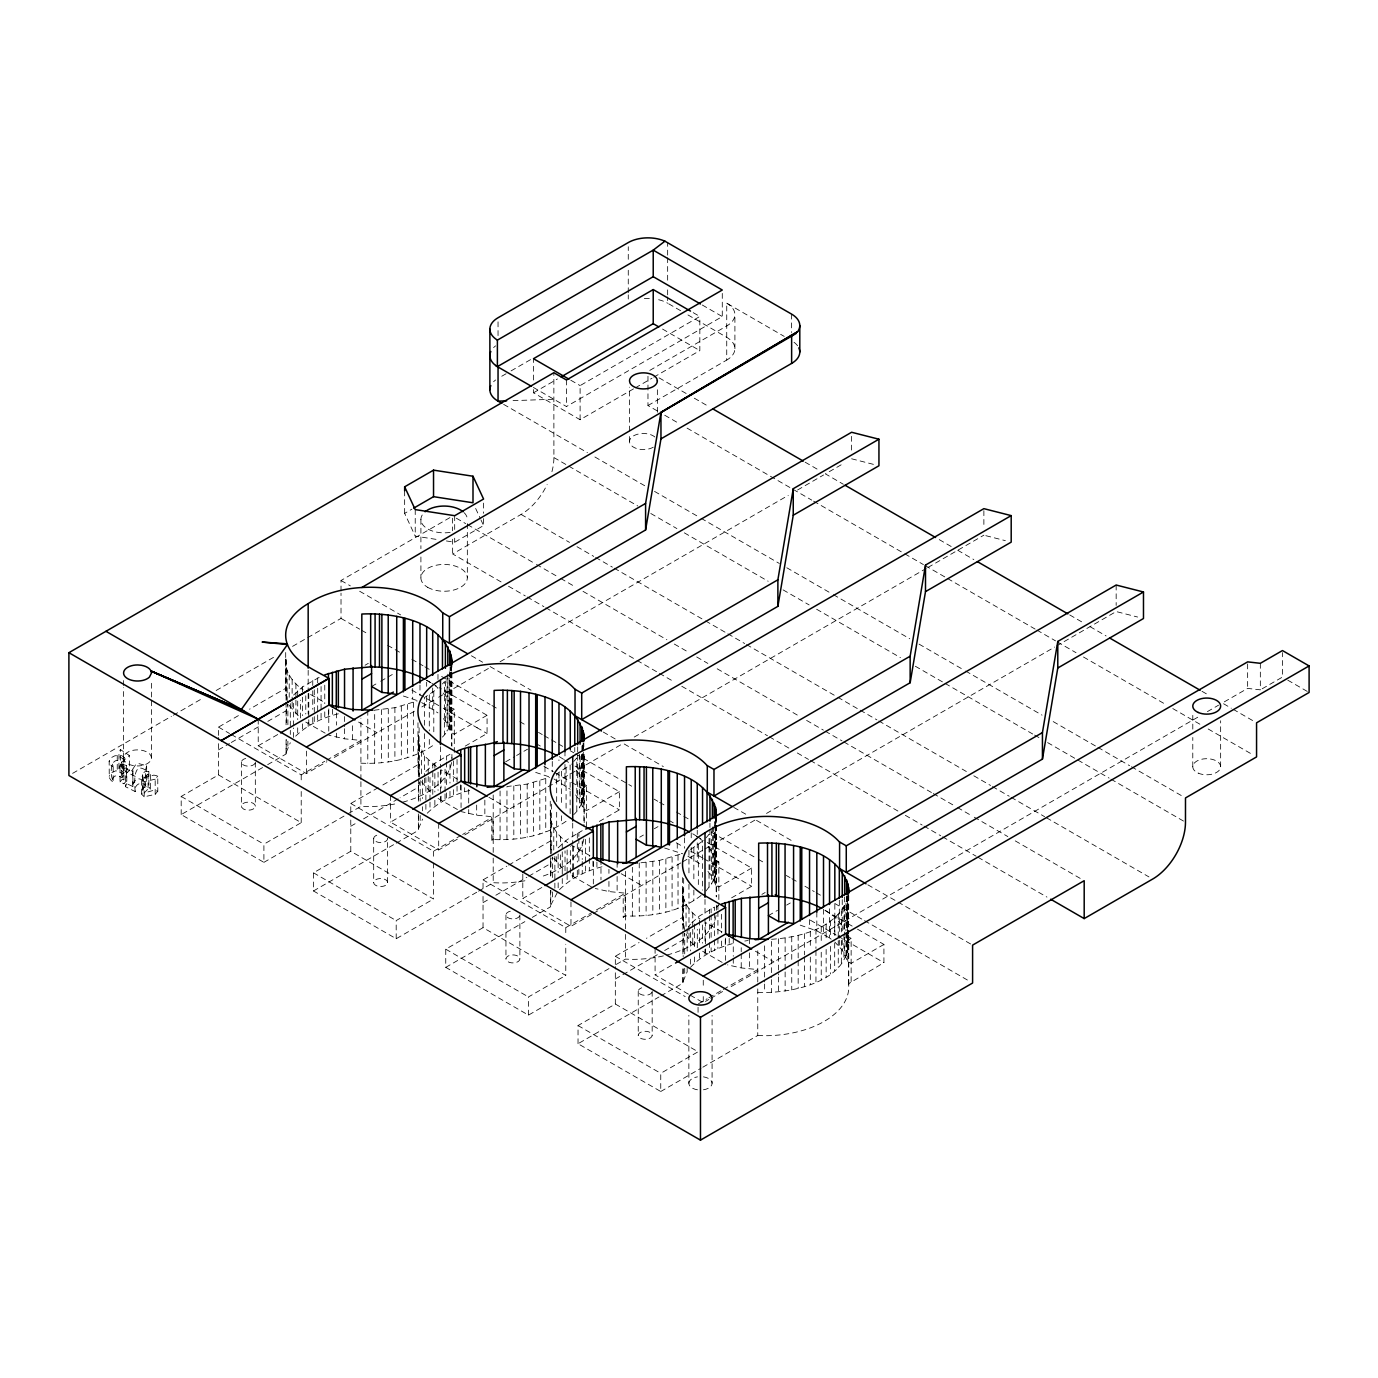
<?xml version="1.0" encoding="UTF-8"?>
<svg xmlns="http://www.w3.org/2000/svg" width="1378" height="1378" viewBox="0 0 1378 1378"><rect width="100%" height="100%" fill="white"/><g stroke="black" fill="none" stroke-linecap="round" stroke-linejoin="round"><path stroke-width="0.75" stroke-dasharray="5 3.75" d="M123.572 757.762L123.572 687.674M123.572 685.555L123.572 679.182M151.408 758.089A13.935 8.044 0 0 0 130.789 750.872A13.935 8.044 0 0 0 130.273 764.807A13.935 8.044 0 0 0 151.408 758.089L151.425 679.526M181.19 814.587L181.19 796.45L218.499 774.901L301.214 822.649L263.904 844.197L263.904 862.352L181.19 814.587L265.833 765.686M218.499 774.901L218.499 737.454M218.499 735.387L218.499 727.119L240.409 714.459M286.073 702.315L286.073 725.224M286.073 700.196L286.09 657.719C283.834 670.793 292.773 682.902 303.126 689.861M308.172 670.328L308.172 691.463M476.736 892.238L396.192 938.728L313.478 890.963L313.478 872.808L350.787 851.277L433.502 899.024L433.502 861.629M292.567 646.368L341.021 618.395L341.021 593.126M341.021 591.024L341.021 580.5L452.621 516.061M350.787 851.277L350.77 813.83M350.77 811.763L350.787 803.495L378.175 787.682M360.915 779.621L360.915 718.162M396.192 938.728L396.192 920.573L433.502 899.024M418.361 778.691L418.361 803.667M418.361 776.882L418.378 734.095L419.033 775.452M437.98 679.423L437.98 673.067M440.46 746.704L440.46 767.839M608.99 968.613L528.463 1015.121L445.749 967.356L445.749 949.184L483.041 927.652L565.772 975.4L565.772 944.257M483.041 927.652L483.041 896.423M483.041 888.155L483.041 879.887L506.794 866.176M465.213 746.118L487.071 733.509L487.071 715.303L439.272 687.708M566.082 821.271C545.033 835.946 518.438 840.666 493.203 839.546L491.791 840.356L491.791 817.602L462.646 834.431M491.791 840.356L492.997 839.512L492.997 816.775L476.667 815.173L461.062 811.59M528.463 1015.121L528.463 996.949L565.772 975.4M633.518 388.872L580.104 419.722L533.493 392.799L533.493 388.544M533.493 380.018L533.493 358.693M551.941 471.672A46.421 26.802 -60 0 0 553.904 457.565L553.853 372.715M564.98 755.954L564.98 751.716M572.714 823.097L572.714 844.232M578.037 1043.732L578.037 1025.559L615.329 1004.028L698.06 1051.776L660.751 1073.324L660.751 1091.497L578.037 1043.732L658.994 996.966M580.104 419.722L580.104 385.599L699.835 316.475L692.376 312.169M615.329 1004.028L615.329 966.598M615.329 964.531L615.329 956.263L639.082 942.552M599.327 821.443L619.359 809.885L619.359 791.678L571.56 764.084M701.04 895.493C679.871 912.047 651.76 917.025 625.474 915.922L623.201 917.231L623.201 894.494L565.772 927.635L483.041 879.887M623.201 917.231L625.13 915.905L625.13 893.151L608.938 891.566L595.244 888.483M628.265 299.043L628.265 294.858M628.265 292.756L628.265 267.659M628.265 259.305L628.265 246.748M629.505 441.528L629.505 433.174M629.505 431.073L629.505 387.166M657.272 410.92L647.97 405.545L647.97 375.712M657.358 412.263L657.358 387.166M680.594 310.687L667.658 303.212L667.658 296.942M667.658 294.858L667.658 288.57M667.658 280.216L667.658 257.204M667.658 255.119L667.658 242.562M682.92 931.459L682.92 956.418M682.92 929.34L682.92 886.864C680.68 899.937 689.62 912.047 699.972 919.005M697.457 1089.791A11.61 6.701 0 0 1 688.862 1083.315L688.862 1015.362M697.251 834.465L697.251 830.228M698.06 1012.33L698.06 1004.011L707.103 998.792M653.775 377.176L699.835 350.598L699.835 316.475M705.002 899.472L705.002 916.491M703.469 1089.791A11.61 6.701 0 0 0 712.081 1083.315L712.081 1015.362M647.97 405.545L726.74 360.071L726.74 303.212L784.203 336.387M734.905 348.703L734.905 314.58M731.597 897.836L751.63 886.278L751.63 868.071L703.831 840.477M702.849 1067.192L757.762 1035.481L757.762 984.03M757.762 981.963L757.762 949.321M829.539 908.722L829.539 937.936L833.501 941.019M834.827 904.33L834.827 935.8M757.762 1035.481L764.635 1035.739A84.334 48.695 0 0 0 848.572 983.72L883.918 962.654L883.918 944.43L854.498 927.446M1192.78 766.736L1192.797 737.471M1192.797 729.1L1192.797 712.374M1220.65 766.736L1220.65 720.746M120.041 765.961L123.951 768.614L126.587 765.565L122.177 764.187L120.041 765.961L120.041 781.929L123.951 783.772L126.587 780.723L126.587 765.565M120.041 781.929L122.177 779.345L126.587 780.723M123.142 773.919L124.123 772.558L118.939 768.735L118.973 752.905L120.368 749.563L129.377 755.471L129.377 770.629L121.729 777.364L117.44 775.676L114.667 776.124L112.583 778.501L113.203 782.015L111.222 780.568L109.258 777.674L109.172 761.121L111.308 757.624L114.77 755.833L117.251 755.523L123.142 758.744L123.142 773.919L115.959 770.767L111.308 772.782L109.172 776.296M118.939 768.735L120.368 764.738L120.368 749.563M144.19 796.794L141.538 794.038L142.881 792.212L142.812 773.454L144.862 771.697L148.858 771.422L150.34 774.005L150.34 789.163L147.549 789.491L144.173 792.953L153.888 790.266L157.781 791.179L157.781 776.021L153.888 775.108L144.173 777.795L144.19 796.794L155.18 794.383L157.781 791.179M142.692 789.801L143.57 787.785L146.499 786.425L148.858 786.58L150.34 789.163M132.908 786.562L132.719 769.251L135.63 764.687A5.994 3.462 0 0 1 139.075 763.688L146.654 765.72L146.654 780.878L145.517 785.408C141.159 780.344 133.477 785.374 135.233 791.575L125.381 786.666L125.381 771.491L126.793 768.528L132.908 771.387L132.908 786.562L126.793 783.686L126.793 768.528M125.381 786.666L126.793 783.686M135.233 791.575C134.631 786.373 132.271 760.501 145.517 770.233L145.517 785.408M286.745 699.077L286.073 688.104L249.539 709.188M287.881 724.725L287.881 704.158L286.073 710.807L267.814 721.366M267.676 764.635L286.073 754.007L286.331 739.779M418.24 772.248L418.361 764.48L380.001 786.631M419.653 782.118L418.361 787.183L400.102 797.741M396.278 843.129L418.361 830.383L418.619 816.155M552.423 877.493L552.423 856.927L550.632 863.575L550.632 877.993M532.235 917.404L550.632 906.758L550.89 890.481M683.591 928.221L682.92 917.248L646.385 938.332M684.711 953.869L684.711 933.302L682.92 939.951L664.661 950.51M660.837 995.898L682.92 983.134L683.178 968.923M132.719 784.426L135.63 779.862A5.994 3.462 0 0 1 139.075 778.846L146.654 780.878M112.41 779.259C109.672 772.645 111.05 754.886 121.729 762.206L121.729 777.364M450.606 670.208L451.536 666.263L451.726 671.034M442.441 737.075C454.843 725.19 454.671 704.244 442.476 692.342M573.713 814.639C586.873 802.788 587.441 781.068 574.764 768.717M715.148 822.976L716.095 819.032L716.095 823.269M705.967 891.015L711.634 883.763L715.148 876.063L716.474 868.14L715.526 860.199L718.851 862.008L718.851 905.191L716.284 907.344M771.525 939.296C800.825 937.333 839.65 927.618 848.383 895.407M757.762 992.298C791.575 994.296 857.03 980.361 846.953 934.026L846.953 959.002M145.517 770.233L146.654 765.72M286.331 752.112L290.31 742.708M418.619 828.488L422.598 819.083M550.89 904.881L558.159 890.998M683.178 981.257L687.157 971.852L687.157 965.668M123.142 758.744L124.123 757.4L118.939 753.577M141.538 794.038L141.538 778.88L142.692 774.625M688.242 927.17L690.43 924.19M155.18 794.383L155.18 779.207L157.781 776.021M144.173 777.795L147.549 774.315L150.34 774.005M442.441 683.97L444.508 681.593L444.508 734.698M573.713 761.534L576.796 757.969L576.796 811.074M705.967 837.927L709.05 834.362L709.05 887.449M293.6 695.046L302.574 686.864L321.074 676.271M338.351 713.804C321.746 717.869 305.434 725.655 293.6 738.246L293.6 727.963M425.888 771.422L434.862 763.24L449.969 754.3M427.249 813.209C438.979 801.462 454.637 794.09 470.639 790.18M558.142 847.814L567.133 839.633L582.239 830.676M559.52 889.602C571.233 877.855 586.907 870.465 602.909 866.573M691.808 922.778L699.421 916.008L714.527 907.051L714.527 911.168M690.447 967.373C702.263 954.799 718.575 947.013 735.197 942.948M121.729 762.206L129.377 755.471M424.39 725.224L424.39 697.612L437.842 688.569M556.678 801.6L556.678 773.988L570.13 764.945L570.13 818.032M690.585 849.451L702.384 841.338M360.915 763.171C386.15 764.29 412.745 759.571 433.794 744.895M457.289 839.202L438.686 849.95L390.508 822.132L409.077 811.366M591.42 914.51L570.974 926.326L522.796 898.508L543.225 886.674M688.432 994.141L655.084 974.883L673.653 964.135M501.764 376.246L509.205 371.957M511.066 370.889L531.529 359.072M533.493 392.799L557.435 378.984M533.389 387.442L566.444 406.527L722.279 316.561L722.279 290.017M649.796 370.389L726.74 325.966A27.853 16.088 0 0 0 726.74 303.212M435.999 539.349L415.226 536.128L404.65 513.357L411.884 509.188M635.361 387.821L651.949 378.244M446.386 540.951L454.688 542.243L483.575 525.552L483.575 515.355M72.621 773.351L171.406 716.319M173.283 715.234L203.1 698.026M216.139 690.499L273.929 657.134M501.075 581.929L452.639 553.956L521.091 514.425A46.421 26.802 -60 0 0 547.135 484.556M112.41 764.101C115.029 769.854 108.604 763.912 109.172 761.121M218.482 749.873L229.454 743.534M231.28 742.484L260.511 725.586M365.067 665.229L368.322 663.352M371.578 686.485L378.864 682.282M380.672 681.232L386.133 678.062M387.959 677.011L395.245 672.808M231.366 734.543L301.214 774.867L324.726 761.293M326.534 760.26L360.915 740.417L344.379 738.797L328.774 735.215M258.22 719.23L258.22 745.756L306.398 773.575L326.862 761.758M334.303 757.452L414.365 711.237M421.823 706.931L436.723 698.319M438.6 697.251L490.775 667.107M500.076 661.75L788.25 495.374M797.552 490L823.579 474.979M841.131 464.834L825.439 473.894L843.336 484.246M451.605 710.79L454.292 709.239L450.916 707.31M487.071 715.303L454.292 734.233L450.933 732.304L447.798 724.673L442.476 717.318M263.904 862.352L346.274 814.794M348.1 813.743L360.915 806.354L367.788 806.595A84.334 48.695 0 0 0 398.139 803.288M350.77 826.249L356.265 823.079M363.568 818.859L398.276 798.792M505.674 761.81L514.786 756.539M516.612 755.489L522.073 752.336M523.898 751.286L527.533 749.184M313.478 890.963L394.452 844.197M350.787 803.495L433.502 851.259L460.82 835.481M464.731 834.913L621.202 744.568M634.224 737.058L926.119 568.528M927.98 567.443L983.875 535.181M583.893 787.165L586.58 785.615L583.256 783.806M619.359 791.678L586.58 810.609L583.221 808.662L580.086 801.049L574.764 793.694M508.62 865.126L550.632 840.873L551.303 851.845M478.562 891.17L493.203 882.73L500.076 882.971A84.334 48.695 0 0 0 527.188 880.353M483.041 902.624L488.518 899.455M495.839 895.235L526.878 877.304M528.704 876.236L550.632 863.575L550.632 810.488C548.392 823.562 557.332 835.671 567.684 842.63M639.771 837.152L643.405 835.051M654.343 828.729L657.978 826.628M445.749 967.356L524.863 921.641M593.281 913.442L680.784 862.921M682.644 861.853L703.142 850.002M705.019 848.934L755.333 819.876M766.495 813.433L1054.687 647.057M1056.547 645.972L1116.163 611.556L1137.625 617.034M716.164 863.558L718.851 862.008L715.475 860.061L712.357 852.448L707.035 845.093M751.63 868.071L718.851 887.001L715.475 885.072L712.357 877.441L707.035 870.086M616.311 964.393L625.474 959.105L632.347 959.364A84.334 48.695 0 0 0 716.095 915.302M615.329 979L657.34 954.73M761.913 894.374L765.169 892.496M768.407 915.612L777.519 910.358M786.631 905.088L790.266 902.986M708.912 997.758L721.572 990.438M723.381 989.404L757.762 969.561L741.226 967.942L727.532 964.858M690.292 995.209L703.262 1002.702L708.843 999.481M710.703 998.395L723.708 990.885M731.15 986.596L1198.137 716.991M1207.421 711.616L1218.583 705.174M1260.336 663.318L1260.336 689.844L1247.641 688.397L1222.303 703.021L1231.312 708.24M1262.179 688.793L1282.453 677.08L1282.453 652.586M848.452 939.934L851.139 938.384L847.763 936.437M883.918 944.43L851.139 963.36L847.763 961.431L842.234 950.062L834.827 942.035M660.751 1091.497L701.023 1068.243M258.22 745.756L278.718 733.957M374.678 763.24L374.678 710.152L394.9 707.706L417.224 700.954M506.966 839.615L506.966 786.528L527.188 784.082L549.512 777.33M640.959 862.783L659.459 860.458L681.783 853.705M744.792 941.036L748.22 940.502M513.064 400.636L553.853 399.241M155.18 779.207L144.19 781.636L141.538 778.88M403.392 696.028L416.345 700.282M535.68 772.403L548.633 776.658M664.609 848.021L682.713 853.774M800.239 925.155L816.827 930.856L829.539 937.936M851.604 458.788L875.03 464.765M985.821 535.68L1005.337 540.658M135.233 776.417L125.381 771.491M421.651 702.573L437.98 712.908M553.939 778.949L570.268 789.284M687.88 856.169L702.539 865.677M476.771 727.567L487.071 733.509M310.584 694.495L325.139 702.78M457.427 779.156L441.063 769.82L441.063 788.044M570.337 844.507L593.332 857.633M721.986 931.924L705.622 922.588L705.622 946.875M305.778 722.089L325.139 733.13M438.066 798.465L457.427 809.523M591.524 886.95L570.337 874.858L570.337 846.54M702.625 951.233L725.62 964.359M702.298 305.02L722.279 316.561M687.966 314.942L726.74 337.334A27.853 16.088 0 0 1 726.74 360.071M1287.775 680.164L1309.1 692.479M662.542 329.066L699.835 350.598M659.08 377.865L686.899 393.919M694.305 398.19L709.136 406.751M805.131 462.181L819.893 470.708M939.262 539.625L952.181 547.083M957.727 550.27L973.833 559.589M1069.707 614.933L1082.626 622.391M1090.015 626.645L1106.121 635.964M1201.995 691.308L1209.384 695.563M1233.121 709.274L1254.755 721.762M664.713 415.226L679.612 423.821M687.054 428.11L811.745 500.111M813.606 501.179L902.935 552.767M904.795 553.835L923.415 564.584M925.275 565.652L945.756 577.468M947.616 578.553L1035.085 629.057M1036.945 630.125L1055.548 640.873M1057.408 641.941L1076.029 652.69M1083.47 656.996L1165.357 704.261M1172.799 708.568L1200.72 724.69M1208.161 728.979L1252.843 754.765M570.785 380.225L580.104 385.599M503.625 404.357L587.459 452.673M594.9 456.979L645.214 486.021M654.516 491.395L699.232 517.215M701.092 518.3L779.345 563.464M786.804 567.77L831.502 593.591M833.38 594.659L909.756 638.755M919.074 644.146L963.79 669.949M965.651 671.034L1042.026 715.13M1053.205 721.59L1096.061 746.325M1097.921 747.393L1129.598 765.686M1131.459 766.754L1183.616 796.88M553.922 457.565L566.961 465.092M568.821 466.177L637.756 505.967M650.795 513.494L676.874 528.566M684.332 532.855L768.166 581.258M783.066 589.87L809.144 604.925M816.603 609.231L900.437 657.633M915.336 666.246L943.293 682.368M945.153 683.454L1032.708 734.009M1034.585 735.077L1040.166 738.298M1047.625 742.604L1109.101 778.105M1110.961 779.173L1183.616 821.133M521.091 514.425L569.527 542.398M576.986 546.704L593.746 556.385M595.606 557.453L612.383 567.133M614.244 568.201L703.676 619.842M705.536 620.91L726.034 632.743M727.894 633.828L744.654 643.509M746.514 644.577L835.946 696.2M837.807 697.285L858.305 709.119M860.165 710.187L876.925 719.867M878.802 720.952L966.357 771.508M973.815 775.797L990.575 785.477M992.436 786.562L1009.213 796.243M1011.073 797.311L1044.61 816.672M1046.47 817.757L1148.942 876.908M456.359 518.214L465.661 523.588M467.538 524.656L534.595 563.378M536.473 564.463L558.813 577.365M560.691 578.45L575.591 587.045M583.032 591.351L666.883 639.754M674.324 644.06L689.241 652.655M696.682 656.961L707.861 663.421M717.18 668.795L799.154 716.129M806.612 720.418L823.372 730.099M825.233 731.184L842.01 740.864M843.87 741.932L931.425 792.488M933.285 793.573L955.643 806.474M957.503 807.542L972.42 816.155M974.28 817.223L1007.818 836.584M1015.259 840.89L1080.473 878.544M508.516 586.236L525.294 595.916M527.154 596.984L543.914 606.664M545.791 607.75L635.206 659.373M637.067 660.441L657.564 672.275M659.425 673.36L674.324 681.955M681.783 686.261L767.477 735.749M769.355 736.817L789.835 748.65M797.294 752.956L808.473 759.399M810.333 760.484L897.905 811.039M905.346 815.328L922.123 825.009M923.983 826.094L940.743 835.774M942.604 836.842L976.141 856.203M978.001 857.288L1046.935 897.078M341.021 580.5L350.339 585.874M359.658 591.248L400.636 614.915M471.431 655.79L482.61 662.232M490.068 666.539L531.047 690.206M603.288 732.062L615.88 739.331M624.2 743.982L663.335 766.581M733.751 807.422L747.169 814.984M756.488 820.358L793.745 841.872M867.847 884.831L896.217 901.023M898.077 902.108L970.732 944.051M341.021 618.395L359.658 629.16M361.518 630.228L368.977 634.535M387.597 645.283L400.636 652.81M411.815 659.27L422.994 665.729M424.855 666.797L430.453 670.035M441.632 676.477L490.068 704.451M491.929 705.519L499.387 709.825M519.868 721.659L527.326 725.965M538.505 732.407L542.226 734.56M544.086 735.645L549.684 738.866M551.544 739.934L562.724 746.394M570.182 750.7L573.903 752.853M575.763 753.921L631.658 786.201M654.016 799.102L657.737 801.255M659.597 802.323L665.195 805.562M676.374 812.004L681.955 815.242M683.815 816.31L689.413 819.531M711.771 832.45L756.488 858.253M758.348 859.338L763.929 862.559M786.287 875.478L790.007 877.614M791.885 878.699L797.466 881.92M804.924 886.226L814.243 891.6M816.103 892.686L821.684 895.907M834.723 903.434L862.68 919.574M864.54 920.642L968.872 980.878M426.405 680.284L430.091 682.403M431.917 683.471L437.446 686.657M536.645 743.931L540.314 746.049M564.222 759.846L569.734 763.033M668.898 820.323L674.428 823.493M696.476 836.239L701.988 839.426M825.095 910.479L852.672 926.395M411.764 690.034L441.46 707.172M443.32 708.24L477.236 727.825M543.983 766.375L553.181 771.68M555.024 772.731L569.734 781.223M571.56 782.291L619.359 809.885M676.254 842.768L683.609 847.005M690.964 851.242L701.988 857.616M703.831 858.683L751.63 886.278M810.385 920.194L836.119 935.059M837.962 936.11L883.918 962.654M358.59 722.072L377.09 732.751M488.932 797.328L509.378 809.127M621.202 873.721L641.648 885.52M755.351 951.165L773.936 961.896M218.499 727.119L229.523 733.492M615.329 956.263L685.193 996.587M181.19 796.45L263.904 844.197M313.478 872.808L396.192 920.573M445.749 949.184L528.463 996.949M578.037 1025.559L660.751 1073.324M129.377 770.629L120.368 764.738M825.026 910.152L834.827 917.059L844.645 928.824M692.738 833.776L697.251 836.584M563.481 759.261L558.951 756.453L558.951 760.622M426.663 680.077L431.193 682.885M418.24 741.898L424.424 755.954L438.066 768.114M699.886 838.634L702.539 840.683L702.384 890.171M435.345 685.882L437.98 687.915M683.97 899.472C682.885 916.559 680.663 937.006 697.32 947.478L697.32 929.254M553.767 858.149L565.032 871.103L565.032 850.863M421.496 781.757L432.778 794.71L432.778 764.359M289.208 705.381L300.49 718.334L300.49 700.127M475.651 508.465L480.061 517.956M480.939 519.868L483.575 525.552M132.719 769.251L132.908 771.387M851.139 981.567L851.139 938.384M586.58 826.783L586.58 785.615M454.292 752.44L454.292 709.239M1247.641 663.903L1247.641 688.397M1116.163 585.03L1116.163 605.424M983.875 510.687L983.875 527.016M851.604 436.344L851.604 450.623M848.762 895.666L848.555 927.79M848.762 936.024L848.762 987.699M848.452 895.338L848.383 933.629M848.452 935.696L848.452 983.117M847.952 894.839L847.952 928.824M847.952 930.942L847.952 937.316M847.763 896.096L847.814 928.083M847.763 930.081L847.763 961.431M847.436 899.352L847.436 931.201M847.436 933.319L847.436 952.439M846.953 895.803L846.953 929.771M846.505 896.561L846.505 930.546M846.505 932.665L846.505 957.641M845.954 903.245L845.954 930.839M845.954 932.975L845.989 956.608M844.645 896.975L844.645 935.076M844.645 937.143L844.645 953.8M843.922 907.034L843.922 932.527M843.922 934.646L843.922 960.139M842.234 899.61L842.234 931.339M842.234 939.658L842.234 950.062M841.338 910.737L841.338 931.976M841.338 940.468L841.338 963.825M839.323 900.247L839.323 938.125M839.323 940.209L839.323 946.445M838.255 914.303L838.255 967.39M834.689 917.714L834.689 934.697M834.689 943.189L834.689 970.801M830.624 920.935L830.624 937.918M830.624 946.428L830.624 974.022M826.145 923.966L826.145 940.95M826.145 949.442L826.145 977.054M823.51 909.222L823.51 934.198M821.236 926.757L821.236 943.758M821.236 952.25L821.236 979.861M816.827 912.133L816.827 930.856M815.948 929.323L815.948 948.443M815.948 950.562L815.948 982.411M810.316 931.631L810.316 948.615M810.316 957.107L810.316 984.719M809.541 919.626L809.541 927.945M804.373 933.647L804.373 954.885M804.373 957.021L804.373 986.751M798.172 935.404L798.172 958.761M798.172 960.879L798.172 988.491M791.747 936.833L791.747 960.208M791.747 968.7L791.747 989.938M791.627 314.132L791.627 332.511M785.133 937.97L785.133 969.836M785.133 971.955L785.133 991.075M778.381 938.797L778.381 974.901M778.381 977.019L778.381 991.884M771.525 941.415L771.525 977.519M771.525 979.637L771.525 992.384M764.635 945.842L764.635 981.946M764.635 984.064L764.635 992.556M749.408 938.694L749.408 944.757M749.408 952.853L749.408 969.044M741.226 947.702L741.226 951.75M741.226 953.765L741.226 967.942M733.268 938.039L733.268 956.246M733.268 958.278L733.268 966.374M729.203 938.418L729.203 944.602M725.62 938.056L725.62 960.311M725.276 939.607L725.276 945.773M721.607 914.286L721.607 932.803M721.607 941.019L721.607 947.186M717.921 905.415L717.921 909.532M717.921 911.581L717.921 936.265M717.921 938.332L717.921 948.615M716.474 815.053L716.474 823.544M716.474 825.663L716.474 896.923M716.474 905.157L716.474 911.323M716.371 817.309L716.267 823.803M716.371 825.801L716.371 866.142M716.164 825.336L716.164 896.458M715.837 819.342L715.837 823.596M715.837 825.715L715.837 861.818M715.475 819.721L715.475 885.072M715.148 825.095L715.148 876.063M714.665 821.546L714.665 830.038M714.665 832.157L714.665 882.643M714.527 913.235L714.527 937.918M714.527 939.968L714.527 950.252M714.217 832.932L714.217 881.283M713.666 826.852L713.701 880.249M712.357 826.972L712.357 877.441M711.634 830.658L711.634 883.763M711.134 908.705L711.134 912.804M711.134 914.871L711.134 939.555M711.134 947.771L711.134 951.888M709.946 823.234L709.946 827.472M709.946 829.608L709.946 873.704M709.601 909.618L709.601 913.735M709.601 915.784L709.601 940.468M709.601 942.535L709.601 952.818M705.622 948.891L705.622 952.939M705.002 918.558L705.002 941.174M705.002 949.408L705.002 955.574M703.262 980.24L703.262 988.405M703.262 996.57L703.262 1002.702M702.625 924.931L702.625 943.138M699.421 920.125L699.421 944.808M699.421 953.025L699.421 959.191M698.336 844.559L698.336 887.036M697.251 842.836L697.251 861.577M694.546 924.07L694.546 946.703M694.546 956.987L694.546 963.153M693.857 847.591L693.857 881.558M693.857 890.05L693.857 900.678M692.755 913.046L692.755 927.222M692.755 929.237L692.755 943.396M691.222 832.846L691.222 839.099M691.222 847.436L691.222 857.839M690.43 932.424L690.447 950.923M690.447 959.157L690.447 965.323M688.948 850.381L688.948 875.874M688.948 884.366L688.948 903.486M688.983 908.722L688.983 930.977M688.983 932.992L688.983 939.073M687.157 928.651L687.157 953.335M686.055 904.175L686.055 926.429M684.711 968.269L684.711 976.485M684.539 837.841L684.539 848.245M683.66 878.423L683.66 906.035M683.178 938.056L683.178 956.573M682.92 968.751L682.92 983.134M682.73 888.345L682.799 925.017M682.541 877.579L682.541 920.177M678.028 855.256L678.028 908.343M677.253 843.267L677.253 851.587M672.085 857.271L672.085 910.376M665.884 859.011L665.884 912.115M659.459 860.458L659.459 913.562M655.084 948.357L655.084 974.883M652.845 861.594L652.845 914.699M652.173 991.299L652.173 1035.291A6.959 4.013 0 0 1 641.717 1038.771A6.959 4.013 0 0 1 641.717 1031.812A6.959 4.013 0 0 1 652.173 1035.291M646.093 862.421L646.093 915.509M639.237 862.921L639.237 916.008M638.238 991.299L638.238 1035.291M632.347 867.33L632.347 916.181M625.474 871.327L625.474 932.372M625.474 934.439L625.474 959.105M617.12 862.318L617.12 868.381M617.12 876.477L617.12 892.668M608.938 869.311L608.938 873.359M608.938 881.438L608.938 891.566M600.98 859.648L600.98 879.87M596.915 862.042L596.915 868.226M593.332 861.681L593.332 883.935M592.988 861.164L592.988 869.397M589.319 837.91L589.319 856.427M589.319 858.477L589.319 870.81M585.633 839.323L585.633 864.006M585.633 866.073L585.633 872.24M584.203 822.597L584.203 753.525L583.893 826.249M583.824 742.639L583.824 746.876M583.566 745.085L583.566 751.441M583.566 753.577L583.566 785.426M583.256 743.465L583.394 752.698M583.394 784.547L583.256 754.076L583.221 808.662M583.221 743.328L583.221 751.82M582.894 755.075L582.894 799.671M582.394 745.154L582.394 751.527M582.394 753.645L582.394 806.251M582.239 840.959L582.239 859.476M582.239 861.543L582.239 873.876M581.947 745.911L581.947 752.285M581.947 754.421L581.947 804.89M581.395 754.713L581.447 803.839M580.086 756.953L580.086 801.049M579.363 754.283L579.363 807.37M578.846 832.329L578.846 836.429M578.846 838.496L578.846 861.112M578.846 869.346L578.846 875.512M577.692 746.842L577.692 753.215M577.692 755.333L577.692 797.311M577.313 833.242L577.313 841.476M577.313 843.525L577.313 862.042M577.313 870.276L577.313 876.442M574.764 747.479L574.764 751.716M573.334 846.213L573.334 870.5M573.334 872.515L573.334 876.563M572.714 846.299L572.714 870.982M572.714 873.032L572.714 879.198M570.974 901.832L570.974 926.326M567.133 849.916L567.133 872.532M567.133 874.599L567.133 882.816M566.444 380.001L566.444 406.527M566.082 768.166L566.082 810.643M565.772 927.635L565.772 935.955M564.98 764.359L564.98 785.184M562.258 843.577L562.258 849.744M562.258 851.811L562.258 876.494M562.258 878.544L562.258 886.777M561.587 771.198L561.587 805.183M561.587 815.793L561.587 824.285M560.467 836.67L560.467 844.766M560.467 854.877L560.467 867.02M558.951 773.127L558.951 781.447M558.142 853.981L558.142 872.498M558.159 882.781L558.159 888.948M556.678 812.228L556.678 827.093M556.695 832.346L556.695 848.521M556.695 856.616L556.695 862.697M554.869 856.393L554.869 881.076M554.869 883.126L554.869 891.359M553.767 827.799L553.767 850.054M552.268 761.448L552.268 771.852M552.423 891.893L552.423 900.11M551.682 823.097L551.682 853.447M551.389 804.166L551.389 829.642M550.89 861.681L550.89 878.148M550.632 890.326L550.632 906.758M550.253 801.204L550.511 848.641M545.757 778.863L545.757 831.95M544.982 766.874L544.982 775.194M539.831 780.895L539.831 833.983M533.613 782.635L533.613 835.723M527.188 784.082L527.188 837.169M522.796 874.014L522.796 898.508M520.574 785.202L520.574 838.306M519.885 914.923L519.885 958.916A6.959 4.013 0 0 1 509.429 962.395A6.959 4.013 0 0 1 509.429 955.436A6.959 4.013 0 0 1 519.885 958.916M513.822 786.028L513.822 839.116M505.95 914.923L505.95 958.916M500.076 790.955L500.076 839.788M498.044 321.832L498.044 336.129M493.203 794.934L493.203 855.996M493.203 858.046L493.203 882.73M484.849 800.084L484.849 816.276M483.575 503.108L483.575 513.305M476.667 805.062L476.667 815.173M468.709 789.318L468.709 807.542M468.709 809.558L468.709 813.606M467.331 523.623L467.331 577.83M464.662 787.716L464.662 791.833M461.062 785.288L461.062 807.542M460.734 784.788L460.734 793.005M457.048 759.467L457.048 784.151M457.048 786.201L457.048 794.434M454.688 515.699L454.688 529.996M454.688 538.161L454.688 542.243M453.362 760.88L453.362 781.447M453.362 789.68L453.362 795.847M452.621 518.162L452.621 530.806M452.639 539.229L452.639 553.956M451.915 662.284L451.812 670.914M451.915 672.895L451.915 746.221M451.915 754.438L451.915 758.555A84.334 48.695 0 0 0 451.726 754.576M451.605 672.567L451.605 745.756M451.278 666.573L451.278 670.828M451.278 672.946L451.278 709.05M451.106 665.695L451.106 669.949M451.106 672.068L450.933 732.304M450.606 672.326L450.606 723.295M450.106 666.659L450.106 670.897M450.106 673.032L450.106 729.875M449.969 764.583L449.969 783.083M449.969 791.316L449.969 797.483M449.659 671.672L449.659 728.514M449.107 678.338L449.159 727.481M447.798 674.204L447.798 724.673M447.075 677.907L447.075 730.995M446.575 755.936L446.575 760.053M446.575 762.103L446.575 784.737M446.575 792.953L446.575 799.119M445.404 681.076L445.404 720.935M445.042 769.2L445.042 791.816M445.042 793.883L445.042 800.05M441.063 796.122L441.063 800.17M440.46 769.906L440.46 794.589M440.46 796.639L440.46 802.806M438.686 823.407L438.686 849.95M438.066 772.162L438.066 790.386M434.862 763.24L434.862 771.473M434.862 773.523L434.862 792.04M434.862 800.256L434.862 806.44M433.794 691.79L433.794 734.267M433.502 851.259L433.502 859.562M432.692 687.984L432.692 708.826M429.988 777.485L429.988 800.101M429.988 802.151L429.988 810.385M429.299 694.822L429.299 730.926M429.299 739.418L429.299 747.909M428.213 760.277L428.213 774.453M428.213 776.469L428.213 790.645M426.663 682.162L426.663 686.33M426.663 696.751L426.663 705.071M425.888 777.588L425.888 802.272M425.888 804.339L425.888 812.555M424.39 733.716L424.39 750.717M424.424 755.954L424.424 776.193M424.424 778.208L424.424 786.304M422.598 780L422.598 798.517M422.598 806.733L422.598 810.85M421.496 751.406L421.496 773.661M420.91 519.454L420.91 548.651M420.91 556.988L420.91 577.83M419.98 685.073L419.98 695.477M420.169 780.534L420.169 801.1M420.169 815.5L420.169 823.717M419.429 746.704L419.429 777.054M419.101 727.791L419.101 753.266M418.619 785.305L418.619 801.755M418.361 813.933L418.361 830.383M417.982 722.761L417.982 767.408M415.226 509.602L415.226 536.128M413.469 702.487L413.469 755.575M412.694 688.414L412.694 698.818M407.543 704.52L407.543 757.607M404.65 490.895L404.65 513.357M401.325 706.259L401.325 759.347M394.9 707.706L394.9 760.794M390.508 795.606L390.508 822.132M388.286 708.826L388.286 761.931M387.614 882.54A6.959 4.013 0 0 0 377.176 879.061A6.959 4.013 0 0 0 377.176 886.02A6.959 4.013 0 0 0 387.614 882.54L387.614 838.53A6.959 4.013 0 0 1 383.308 842.251A6.959 4.013 0 0 1 375.729 841.372L374.627 840.546A6.959 4.013 0 0 1 377.176 835.051M381.534 709.653L381.534 762.74M373.679 838.53L373.696 882.54M367.788 710.325L367.788 763.412M360.915 781.67L360.915 806.354M352.561 725.741L352.561 739.9M344.379 716.543L344.379 726.654M344.379 728.686L344.379 738.797M336.421 712.943L336.421 725.086M336.421 733.182L336.421 737.23M332.374 709.291L332.374 715.458M328.774 708.912L328.774 731.167M328.446 710.462L328.446 716.629M324.76 685.142L324.76 703.658M324.76 711.875L324.76 718.059M321.074 686.554L321.074 711.237M321.074 713.304L321.074 719.471M317.681 677.924L317.681 686.141M317.681 688.208L317.681 712.891M317.681 714.941L317.681 721.107M314.287 689.844L314.287 714.527M314.287 716.577L314.287 722.744M312.754 680.474L312.754 688.707M312.754 690.757L312.754 709.274M312.754 717.507L312.754 723.674M308.775 693.444L308.775 717.731M308.775 719.747L308.775 723.794M308.172 693.53L308.172 714.097M308.172 722.33L308.172 726.43M306.398 751.113L306.398 773.575M305.778 695.787L305.778 713.993M302.574 686.864L302.574 695.098M302.574 697.147L302.574 715.664M302.574 723.881L302.574 730.064M301.214 774.867L301.214 781.102M301.214 791.489L301.214 822.649M297.7 690.809L297.7 699.042M297.7 701.092L297.7 719.609M297.7 727.842L297.7 734.009M295.908 683.901L295.925 698.078M295.925 700.093L295.925 714.252M293.6 703.28L293.6 725.896M292.136 679.578L292.136 699.817M292.136 701.833L292.153 709.928M290.31 703.624L290.31 728.307M290.31 730.357L290.31 734.474M289.208 675.031L289.208 697.285M287.881 741.175L287.881 747.341M287.141 670.328L287.141 700.679M286.331 708.929L286.331 725.379M285.883 659.201L285.952 695.873M286.073 739.624L286.073 754.007M285.694 652.517L285.694 691.033M255.326 762.155L255.326 806.164M241.391 762.155L241.408 806.164M148.858 771.422L148.858 786.58M148.083 774.091L148.083 789.249M142.881 777.054L142.881 792.212M124.003 757.314L123.951 783.772M123.796 757.194L123.796 772.352M122.177 764.187L122.177 779.345M117.251 755.523L117.251 770.681M113.203 766.857L113.117 782.067M651.932 992.349A6.959 4.013 0 0 1 640.288 994.141L639.168 993.314A6.959 4.013 0 0 1 641.717 987.819M450.124 532.39A23.219 13.401 0 0 1 425.699 527.619A23.219 13.401 0 0 1 424.011 512.754M464.214 512.754A23.219 13.401 0 0 1 467.331 519.454M519.644 915.974A6.959 4.013 0 0 1 508 917.765L506.88 916.938A6.959 4.013 0 0 1 511.117 911.047M794.021 342.261A27.853 16.088 0 0 1 797.655 345.895M583.824 838.909A84.334 48.695 0 0 1 539.831 877.166M451.536 762.534A84.334 48.695 0 0 1 401.325 802.53M255.085 763.205A6.959 4.013 0 0 1 243.441 764.997L242.339 764.17A6.959 4.013 0 0 1 248.367 758.141M703.469 1076.855A11.61 6.701 0 0 1 712.081 1083.315M688.862 1083.315A11.61 6.701 0 0 1 697.457 1076.855M653.275 447.213A13.935 8.044 0 0 1 632.76 446.696A13.935 8.044 0 0 1 635.43 434.948A13.935 8.044 0 0 1 655.48 437.515M493.617 381.723A27.853 16.088 0 0 1 495.632 379.983M644.336 298.647A27.853 16.088 0 0 1 651.605 298.647M658.632 299.732A27.853 16.088 0 0 1 667.658 303.212M493.617 347.618A27.853 16.088 0 0 1 495.632 345.861M247.678 802.203L246.559 802.289A6.959 4.013 0 0 0 241.632 807.215L243.441 809.007A6.959 4.013 0 0 0 254.792 807.715A6.959 4.013 0 0 0 248.367 802.151L247.678 802.203M427.697 587.321A23.219 13.401 0 0 0 466.539 581.309A23.219 13.401 0 0 0 438.118 564.894A23.219 13.401 0 0 0 427.697 587.321M1198.24 773.127A13.935 8.044 0 0 0 1220.529 767.787A13.935 8.044 0 0 0 1201.392 759.312A13.935 8.044 0 0 0 1198.24 773.127"/><path stroke-width="1.5" d="M531.529 386.357L497.389 366.651L497.389 340.125L653.224 250.141L722.279 290.017L566.444 380.001L553.853 372.715L68.9 652.69L68.9 775.504L700.472 1140.14L972.592 983.031L972.592 945.119L1084.193 880.697L1084.193 918.592L1152.663 879.061A46.421 26.802 -60 0 0 1185.476 822.201L1185.493 797.948L1256.564 756.918L1256.564 722.813L1309.1 692.479L1309.1 665.936L1282.453 650.554L1260.336 663.318L1247.641 661.871L703.262 976.158M308.172 668.175L308.172 603.633A81.612 47.11 0 0 1 442.476 612.71L449.417 616.707L449.417 643.233L645.593 529.979L660.958 438.859L660.958 412.332L797.655 331.667A27.853 16.088 0 0 0 791.627 314.132L664.919 241.184A27.853 16.088 0 0 0 628.265 242.562L498.044 317.75A27.853 16.088 0 0 0 495.632 338.919L497.389 340.125M393.419 692.066L361.828 710.307L361.828 614.037C395.486 612.4 447.23 621.943 451.915 662.284M424.992 679.251C408.336 670.518 389.337 667.124 370.665 666.866L370.665 613.796M371.578 704.675L371.578 665.522M375.074 667.038L375.092 613.951M379.501 667.193L379.501 614.106M388.217 614.984L388.217 693.048L396.726 694.46L396.726 616.397M403.409 617.964L403.392 691.877M404.925 618.326L404.908 690.137M412.711 620.755L412.694 686.33M419.98 623.666L419.98 682.988M426.663 677.959L426.68 627.007M432.692 675.341L432.692 630.745M437.98 670.931L437.98 634.845M440.46 744.551L440.46 680.009A81.612 47.11 0 0 1 574.764 689.086L581.705 693.082L777.881 579.811L793.246 488.708L878.94 439.22L878.94 465.764L793.246 515.234L777.881 606.354L581.705 719.609L581.705 693.082M489.879 389.767L489.879 329.135M487.123 787.303L494.116 786.683L494.116 690.412C527.774 688.776 579.518 698.319 584.203 738.66M498.044 367.03L498.044 401.136L501.764 403.289M557.28 755.626C540.624 746.893 521.642 743.5 502.953 743.242L502.953 690.171M503.866 781.05L503.866 741.898M507.362 743.414L507.38 690.326M511.789 743.569L511.789 690.481M520.505 691.36L520.505 769.424L529.014 770.836L529.014 692.772M535.697 694.34L535.68 768.252M537.213 694.701L537.196 766.512M544.999 697.13L544.982 764.79M552.268 700.041L552.268 759.364M558.951 754.334L558.968 703.383M564.98 751.716L564.98 707.121M570.268 749.443L570.285 711.22M572.714 820.943L572.731 756.401A81.612 47.076 0 0 1 707.052 765.479L713.976 769.458L910.152 656.204L925.499 565.083L1011.194 515.613L1011.194 542.14L925.499 591.627L910.152 682.73L713.976 796.002L713.976 769.458M622.873 863.386L626.387 863.059L626.387 766.788C660.045 765.169 711.789 774.712 716.474 815.053M689.551 832.019C672.895 823.286 653.895 819.893 635.224 819.634L635.224 766.564M636.119 857.443L636.119 818.274M639.633 819.789L639.633 766.719M644.043 819.962L644.06 766.874M652.776 767.753L652.776 845.816L661.285 847.229L661.285 769.148M561.122 376.849L653.224 323.675L653.224 289.569L690.516 311.101M667.951 770.733L667.951 844.645M669.484 771.094L669.467 844.99M677.253 773.523L677.253 839.099M684.539 776.417L684.539 835.757M691.222 830.727L691.222 779.776M697.251 828.092L697.251 783.514M700.472 1140.14L700.472 1017.326L1309.1 665.936M702.539 823.699L702.539 787.613M705.002 897.319L705.019 832.777A81.612 47.11 0 0 1 839.323 841.855L846.264 845.834L1042.44 732.579L1057.787 641.459L1143.482 591.989L1143.482 618.515L1057.787 668.003L1042.44 759.106L846.264 872.377L846.264 845.834M755.161 939.762L758.675 939.434L758.675 843.164C792.333 841.545 844.077 851.087 848.762 891.428M821.839 908.395C805.183 899.662 786.183 896.268 767.512 896.01L767.512 842.94M768.407 933.819L768.407 894.649M771.921 896.165L771.921 843.095M776.331 896.337L776.348 843.25M785.064 844.128L785.064 922.175L793.573 923.587L793.573 845.524M800.239 847.108L800.239 921.004M801.772 847.47L801.755 919.281M809.541 849.899L809.541 915.457M816.827 852.81L816.827 912.133M823.51 907.103L823.51 856.151M829.539 904.468L829.539 859.889M834.827 900.075L834.827 863.989M645.593 529.979L645.593 503.435L660.958 412.332L797.655 331.667M796.053 333.545L361.828 587.493M664.919 241.184L653.224 250.141L653.224 276.685L497.389 366.651L495.632 365.446A27.853 16.088 0 0 1 490.826 351.493M390.508 795.606L461.062 754.713L461.062 781.24L412.797 809.213M522.796 871.981L593.332 831.089L593.332 857.633L545.068 885.606M655.084 948.357L725.62 907.465L725.62 934.008L675.513 963.05M653.224 289.569L533.493 358.693L568.925 379.139M404.65 486.813L433.536 470.139L472.999 476.237L483.575 499.025L454.688 515.699L415.226 509.602L404.65 486.813L404.65 490.895M413.693 508.137L433.536 496.666L472.999 502.781L472.999 476.237M660.958 438.859L791.627 363.413A27.853 16.088 0 0 0 798.827 347.876M329.015 678.476L221.186 740.623L328.774 678.338L329.015 705.002L354.904 719.936M449.417 616.707L645.593 503.435M361.828 679.216L371.578 673.584M306.398 747.031L851.604 432.261L878.94 439.22M457.048 751.234C469.691 745.033 484.643 746.17 497.355 741.605M494.116 755.592L503.866 749.959M494.116 786.683L523.898 769.492M438.686 823.407L983.875 508.654L1011.194 515.613M626.37 831.985L636.119 826.352M626.387 863.059L656.152 845.868M570.974 899.782L1116.163 585.03L1143.482 591.989M758.658 908.36L768.407 902.728M758.675 939.434L788.44 922.244M280.578 732.889L329.015 705.002L328.774 678.338C313.719 669.364 293.652 661.819 287.141 643.802A77.478 44.733 0 0 1 308.172 603.633M324.76 674.858L344.534 669.226L370.665 666.866M585.633 829.039L609.093 821.994L635.224 819.634M721.607 904.002L741.381 898.37L767.512 896.01M506.622 400.86L498.044 401.136A27.853 16.088 0 0 1 490.826 385.616M494.116 743.483L502.953 743.242M372.956 710.187L352.561 709.549L328.774 704.864M503.521 786.614L484.849 785.925L461.062 781.24L487.071 796.26M637.514 862.955L617.12 862.318L593.332 857.633L619.342 872.653M768.08 939.383L749.408 938.694L725.62 934.008L751.63 949.029M287.141 643.802L262.13 642.079L287.468 644.542L241.357 709.481L151.012 671.069A13.935 8.044 0 0 0 141.383 665.264L137.783 664.954A13.935 8.044 0 0 0 125.295 676.856A13.935 8.044 0 0 0 149.41 677.149L151.425 673.153L151.012 671.069L242.838 710.342L737.523 995.95M371.578 686.485L381.878 692.428L388.217 693.048M503.866 762.861L514.166 768.803L520.505 769.424M636.119 839.254L646.42 845.196L652.776 845.816M768.407 915.612L778.708 921.555L785.064 922.175M258.065 719.161L151.012 671.069L242.459 710.135L105.951 631.313M151.012 671.069L243.803 710.91M467.4 653.62L442.476 639.254L442.476 668.967M601.48 731.029L574.764 715.63L574.764 745.36M731.959 806.388L707.035 792.005L707.035 821.736M866.039 883.798L839.323 868.381L839.323 898.111M461.062 754.713L438.066 741.588L424.424 729.427A77.478 44.733 0 0 1 440.46 680.009M593.332 831.089C576.125 821.512 550.149 810.609 550.253 786.907A77.478 44.733 0 0 1 572.731 756.401M725.62 907.465L702.625 894.356A77.478 44.733 0 0 1 705.019 832.777M653.224 276.685L700.472 303.97M653.224 323.675L658.805 326.913M712.839 408.904L803.288 461.113M845.127 485.28L935.576 537.489M977.415 561.656L1067.864 613.865M1109.703 638.031L1200.152 690.24M1050.673 899.231L1084.193 918.592M775.28 894.58L778.708 896.561M68.9 652.69L700.472 1017.326M495.632 365.446L497.389 366.651M1057.787 641.459L1057.787 668.003M1042.44 732.579L1042.44 759.106M925.499 565.083L925.499 591.627M910.152 656.204L910.152 682.73M848.555 887.432L848.555 893.805M848.452 886.846L848.452 893.22M847.952 884.228L848.125 893.599M847.763 883.35L847.814 894.098M846.953 880.938L846.953 893.667M846.505 879.56L846.505 894.443M844.645 875.736L844.645 894.839M842.234 871.998L842.234 897.474M839.581 841.992L839.581 868.519M799.791 325.518L799.791 352.045M793.246 488.708L793.246 515.234M791.627 334.544L791.627 363.413M778.708 843.491L778.708 921.555M777.881 579.811L777.881 606.354M749.925 897.044L749.925 938.177M741.381 898.37L741.381 937.453M735.197 899.765L735.197 936.782M733.13 900.23L733.13 937.247M729.203 901.401L729.203 936.368M725.276 902.59L725.276 906.69M716.267 811.056L716.267 817.43M716.164 810.471L716.164 816.844M715.664 807.852L715.664 818.463M715.475 806.974L715.526 817.722M714.665 804.563L714.665 817.292M714.217 803.185L714.217 818.067M712.357 799.361L712.357 818.463M709.946 795.623L709.946 821.099M707.293 765.617L707.293 792.143M646.42 767.115L646.42 845.196M617.637 820.668L617.637 863.851M609.093 821.994L609.093 861.078M602.909 823.389L602.909 860.406M600.842 823.855L600.842 860.871M596.915 825.026L596.915 859.993M592.988 826.214L592.988 832.381M583.893 734.078L584.014 741.054M583.566 732.338L583.566 740.83M583.256 730.719L583.256 741.33M583.221 730.581L583.221 741.209M582.394 728.17L582.394 740.916M581.947 726.809L581.947 741.674M580.086 722.968L580.086 744.206M577.692 719.23L577.692 744.723M575.022 689.224L575.022 715.75M514.166 690.722L514.166 768.803M485.366 744.275L485.366 785.408M476.822 745.601L476.822 786.735M470.639 746.997L470.639 784.013M468.572 747.462L468.572 782.428M464.644 748.633L464.662 783.6M460.734 749.821L460.734 755.988M451.812 660.286L451.812 664.54M451.605 657.702L451.605 664.075M451.278 655.962L451.278 664.454M450.916 654.206L451.106 665.695M450.106 651.794L450.106 664.54M449.659 650.433L449.659 665.298M447.798 646.592L447.798 665.712M445.404 642.854L445.404 668.347M442.734 612.848L442.734 639.375M433.536 470.139L433.536 496.666M381.878 614.347L381.878 692.428M353.078 667.899L353.078 711.082M344.534 669.226L344.534 708.309M338.351 670.621L338.351 707.637M336.284 671.086L336.284 708.103M332.356 672.257L332.374 707.224M328.446 673.446L328.446 679.612M425.096 511.772A23.219 13.401 0 0 1 463.129 511.772M710.514 995.037L708.671 993.641A11.61 6.701 0 0 0 693.41 993.056A11.61 6.701 0 0 0 690.412 1001.737L692.256 1003.115A11.61 6.701 0 0 0 707.534 1003.701A11.61 6.701 0 0 0 710.514 995.037M657.358 380.879L656.875 378.812A13.935 8.044 0 0 0 641.614 372.921A13.935 8.044 0 0 0 629.505 380.879L629.97 382.963A13.935 8.044 0 0 0 645.249 388.854A13.935 8.044 0 0 0 657.358 380.879M1198.24 712.478A13.935 8.044 0 0 0 1220.529 707.155A13.935 8.044 0 0 0 1201.392 698.663A13.935 8.044 0 0 0 1198.24 712.478"/></g></svg>
